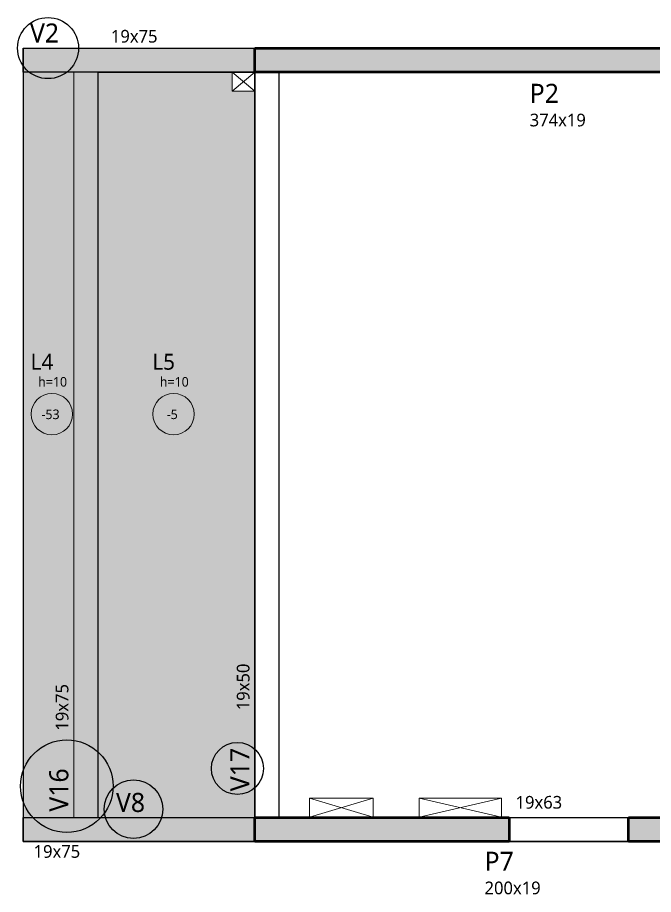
# Model space of a CAD drawing. Extents: x -20676 to 4767, y -817 to 14270.
# Drawn here: x -19219 to -18719, y 13293 to 13982 of the extents above; entities that cross this region are included whole.
import ezdxf

# ---------------------------------------------------------------- set-up
doc = ezdxf.new("R2010")
doc.units = 0
doc.layers.get('0').update_dxf_attribs({"lineweight": 13})
doc.layers.add('A-DETL', color=7, linetype='Continuous', lineweight=18, true_color=0x00a600)
for name, color, linetype, lineweight in [('A-FLOR', 7, 'Continuous', 18), ('A-FLOR-IDEN', 7, 'Continuous', 9), ('S-BEAM', 7, 'Continuous', 18), ('S-BEAM-IDEN', 7, 'Continuous', 9), ('S-COLS', 7, 'Continuous', 18), ('S-COLS-IDEN', 7, 'Continuous', 9)]:
    doc.layers.add(name, color=color, linetype=linetype, lineweight=lineweight)
doc.layers.add('Painéis', color=200, linetype='Continuous')
doc.styles.add('Gadugi', font='gadugi.ttf', dxfattribs={"height": 15})
doc.styles.add('Gadugi_1', font='gadugi.ttf', dxfattribs={"height": 10})
doc.styles.add('Gadugi_3', font='gadugi.ttf', dxfattribs={"height": 0.2})
doc.styles.add('Gadugi_4', font='gadugi.ttf', dxfattribs={"height": 12.5})

# ---------------------------------------------------------------- blocks, each defined once
blk = doc.blocks.new('PED_TAG_LAJE_R01 - TÍTULO_ESPESSURA_REBAIXO-2413107-PL200 - FORMA DO DUPLEX INFERIOR')
at = {"layer": 'A-FLOR-IDEN'}
blk.add_circle((-0.046, -0.667), 0.325, dxfattribs=at)

msp = doc.modelspace()

# ---------------------------------------------------------------- hatches: boundary and pattern name
at = {"layer": 'A-DETL', "linetype": 'Continuous', "true_color": 0xccffcc}
msp.add_hatch(color=254, dxfattribs=at).paths.add_polyline_path([(-19155.91, 13353.35), (-19155.91, 13939.35), (-19174.91, 13939.35), (-19174.91, 13353.35)], flags=0)
at = {"layer": 'A-FLOR', "lineweight": 18, "true_color": 0xe6b8b7, "transparency": 33554495}
msp.add_hatch(color=9, dxfattribs=at).paths.add_polyline_path([(-19174.91, 13353.35), (-19174.91, 13939.35), (-19214.91, 13939.35), (-19214.91, 13353.35)], flags=0)
at = {"layer": 'A-FLOR', "lineweight": 18, "true_color": 0xd9d9d9, "transparency": 33554495}
msp.add_hatch(color=254, dxfattribs=at).paths.add_polyline_path([(-19032.41, 13353.35), (-19032.41, 13924.41), (-19050.41, 13924.41), (-19050.41, 13939.35), (-19155.91, 13939.35), (-19155.91, 13353.35)], flags=0)
at = {"layer": 'S-BEAM', "true_color": 0xccffcc}
for points in [[(-19032.41, 13939.35), (-19032.41, 13958.35), (-19214.91, 13958.35), (-19214.91, 13939.35), (-19155.91, 13939.35)], [(-19032.41, 13334.35), (-19032.41, 13353.35), (-19214.91, 13353.35), (-19214.91, 13334.35)]]:
    msp.add_hatch(color=254, dxfattribs=at).paths.add_polyline_path(points, flags=0)
at = {"layer": 'S-COLS', "true_color": 0x808080}
for points in [[(-19032.41, 13939.35), (-18658.41, 13939.35), (-18658.41, 13958.35), (-19032.41, 13958.35)], [(-18832.41, 13334.35), (-18832.41, 13353.35), (-19032.41, 13353.35), (-19032.41, 13334.35), (-18957.18, 13334.35)], [(-18658.41, 13334.35), (-18658.41, 13353.35), (-18738.41, 13353.35), (-18738.41, 13334.35)]]:
    msp.add_hatch(color=8, dxfattribs=at).paths.add_polyline_path(points, flags=0)

# ---------------------------------------------------------------- linework, layer by layer
at = {"lineweight": 18}
for p, q in [((-19032.41, 13939.35), (-19050.41, 13924.41)), ((-19050.41, 13939.35), (-19032.41, 13924.41)), ((-18939.51, 13368.42), (-18989.47, 13353.43)), ((-18989.47, 13368.42), (-18939.51, 13353.43)), ((-18838.3, 13353.43), (-18903.25, 13368.42)), ((-18903.25, 13353.43), (-18838.3, 13368.42))]:
    msp.add_line(p, q, dxfattribs=at)
at = {"layer": 'A-DETL'}
for p, q in [((-19174.91, 13939.35), (-19174.91, 13353.35)), ((-19155.91, 13353.35), (-19155.91, 13939.35)), ((-19155.91, 13353.35), (-19155.91, 13939.35))]:
    msp.add_line(p, q, dxfattribs=at)
at = {"layer": 'A-FLOR', "lineweight": 18}
for p, q in [((-19214.91, 13353.35), (-19214.91, 13939.35)), ((-19050.41, 13939.35), (-19050.41, 13924.41)), ((-19050.41, 13924.41), (-19032.41, 13924.41)), ((-18939.49, 13368.42), (-18989.49, 13368.42)), ((-18989.49, 13368.42), (-18989.49, 13353.42)), ((-18939.49, 13353.42), (-18939.49, 13368.42)), ((-18838.28, 13368.42), (-18903.28, 13368.42)), ((-18903.28, 13368.42), (-18903.28, 13353.42)), ((-18838.28, 13353.42), (-18838.28, 13368.42)), ((-18989.49, 13353.42), (-18939.49, 13353.42)), ((-18903.28, 13353.42), (-18838.28, 13353.42))]:
    msp.add_line(p, q, dxfattribs=at)
at = {"layer": 'Painéis', "color": 6}
for points in [[(-19214.91, 13958.35), (-19032.41, 13958.35), (-19032.41, 13939.35), (-19214.91, 13939.35)], [(-19214.91, 13353.35), (-19155.91, 13353.35), (-19155.91, 13939.35), (-19214.91, 13939.35)], [(-19013.41, 13939.35), (-19032.41, 13939.35), (-19032.41, 13353.35), (-19013.41, 13353.35)], [(-19214.91, 13353.35), (-19032.41, 13353.35), (-19032.41, 13334.35), (-19214.91, 13334.35)], [(-18832.41, 13353.35), (-18738.41, 13353.35), (-18738.41, 13334.35), (-18832.41, 13334.35)]]:
    msp.add_lwpolyline(points, close=True, dxfattribs=at)
for centre, radius in [((-19195.22, 13958.35), 24.03), ((-19180.43, 13377.95), 36.45), ((-19046.21, 13391.83), 20.45), ((-19127.94, 13359.81), 23)]:
    msp.add_circle(centre, radius, dxfattribs=at)
at = {"layer": 'S-BEAM', "lineweight": 25}
for p, q in [((-19214.91, 13958.35), (-19214.91, 13939.35)), ((-19214.91, 13958.35), (-19032.41, 13958.35)), ((-19155.91, 13939.35), (-19032.41, 13939.35)), ((-19032.41, 13353.35), (-19032.41, 13939.35)), ((-19013.41, 13353.35), (-19013.41, 13939.35)), ((-19214.91, 13353.35), (-19214.91, 13334.35)), ((-19155.91, 13353.35), (-19032.41, 13353.35)), ((-18832.41, 13353.35), (-18738.41, 13353.35)), ((-19214.91, 13334.35), (-19032.41, 13334.35)), ((-18832.41, 13334.35), (-18738.41, 13334.35))]:
    msp.add_line(p, q, dxfattribs=at)
at = {"layer": 'S-COLS', "lineweight": 50}
for p, q in [((-19032.41, 13939.35), (-19032.41, 13958.35)), ((-19032.41, 13958.35), (-18658.41, 13958.35)), ((-18658.41, 13939.35), (-19032.41, 13939.35)), ((-19032.41, 13334.35), (-19032.41, 13353.35)), ((-19032.41, 13353.35), (-18832.41, 13353.35)), ((-18832.41, 13353.35), (-18832.41, 13334.35)), ((-18738.41, 13334.35), (-18738.41, 13353.35)), ((-18738.41, 13353.35), (-18658.41, 13353.35)), ((-18832.41, 13334.35), (-19032.41, 13334.35)), ((-18658.41, 13334.35), (-18738.41, 13334.35))]:
    msp.add_line(p, q, dxfattribs=at)

# ---------------------------------------------------------------- block references
at = {"layer": 'A-FLOR-IDEN', "xscale": 49.99999999999998, "yscale": 49.99999999999998, "zscale": 49.99999999999998}
for p in [(-19189.91, 13703.85), (-19094.16, 13703.85)]:
    msp.add_blockref('PED_TAG_LAJE_R01 - TÍTULO_ESPESSURA_REBAIXO-2413107-PL200 - FORMA DO DUPLEX INFERIOR', p, dxfattribs=at)

# ---------------------------------------------------------------- texts
at = {"layer": 'A-FLOR-IDEN', "attachment_point": 1}
for s, insert, char_height, width, style in [('L4', (-19208.94, 13717.94), 12.5, 21.6456, 'Gadugi_4'), ('L5', (-19113.19, 13717.94), 12.5, 21.6456, 'Gadugi_4'), ('h=10', (-19203.04, 13699.66), 7.5, 29.6624, 'Gadugi_3'), ('h=10', (-19107.29, 13699.66), 7.5, 29.6624, 'Gadugi_3'), ('-53', (-19200.45, 13674.09), 7.5, 18.8397, 'Gadugi_3'), ('-5', (-19101.88, 13674.09), 7.5, 12.0253, 'Gadugi_3')]:
    msp.add_mtext(s, dxfattribs=dict(at, insert=insert, char_height=char_height, width=width, style=style))
at = {"layer": 'S-BEAM-IDEN', "attachment_point": 1}
for s, insert, char_height, width, style in [('V2', (-19209.46, 13977.7), 15, 30.0633, 'Gadugi'), ('19x75', (-19145.76, 13972.67), 10, 44.8945, 'Gadugi_1'), ('V8', (-19141.77, 13372.62), 15, 30.0633, 'Gadugi'), ('19x63', (-18827.36, 13370.23), 10, 44.8945, 'Gadugi_1'), ('19x75', (-19206.62, 13331.59), 10, 44.8945, 'Gadugi_1')]:
    msp.add_mtext(s, dxfattribs=dict(at, insert=insert, char_height=char_height, width=width, style=style))
at = {"layer": 'S-BEAM-IDEN', "attachment_point": 1, "rotation": 90}
for s, insert, char_height, width, style in [('19x50', (-19046.73, 13437.62), 10, 44.8945, 'Gadugi_1'), ('19x75', (-19189.23, 13421.56), 10, 44.8945, 'Gadugi_1'), ('V17', (-19051.76, 13373.92), 15, 44.0928, 'Gadugi'), ('V16', (-19194.26, 13357.86), 15, 44.0928, 'Gadugi')]:
    msp.add_mtext(s, dxfattribs=dict(at, insert=insert, char_height=char_height, width=width, style=style))
at = {"layer": 'S-COLS-IDEN', "attachment_point": 1}
for s, insert, char_height, width, style in [('P2', (-18816.19, 13930.28), 15, 28.4599, 'Gadugi'), ('374x19', (-18816.19, 13906.79), 10, 54.1139, 'Gadugi_1'), ('P7', (-18851.73, 13326.38), 15, 28.4599, 'Gadugi'), ('200x19', (-18851.73, 13302.89), 10, 54.1139, 'Gadugi_1')]:
    msp.add_mtext(s, dxfattribs=dict(at, insert=insert, char_height=char_height, width=width, style=style))

doc.saveas('drawing.dxf')
